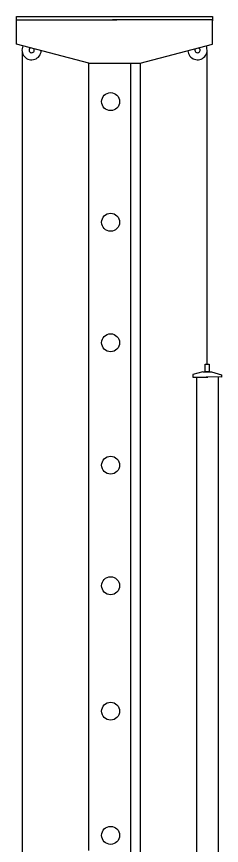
# Model space of a CAD drawing. Header units: millimetres. Extents: x -346728 to 1320345, y -537202 to -385966.
# Drawn here: x 1087626 to 1089992, y -513726 to -504172 of the extents above; entities that cross this region are included whole.
import ezdxf

# ---------------------------------------------------------------- set-up
doc = ezdxf.new("R2010")
doc.units = ezdxf.units.MM
doc.header["$LTSCALE"] = 100
doc.layers.add('9', color=9, linetype='Continuous')

msp = doc.modelspace()

# ---------------------------------------------------------------- linework, layer by layer
at = {"layer": '9'}
for p, q in [((1087625.8, -504171.6, -881.1), (1089887.3, -504171.6, -881.1)), ((1087625.8, -504209.7, -881.1), (1087625.8, -504171.6, -881.1)), ((1087625.8, -504209.7, -881.1), (1088782.9, -504209.7, -881.1)), ((1087625.8, -504490.7, -881.1), (1087625.8, -504209.7, -881.1)), ((1089889.2, -504209.7, -881.1), (1088732.1, -504209.7, -881.1)), ((1089887.3, -504171.6, -881.1), (1089887.3, -504221.4, -881.1)), ((1089889.2, -504490.7, -881.1), (1089889.2, -504209.7, -881.1)), ((1088459.8, -504710.2, -881.1), (1087625.8, -504490.7, -881.1)), ((1089055.2, -504710.2, -881.1), (1089889.2, -504490.7, -881.1)), ((1087691.2, -504566.5, -881.1), (1087691.2, -514459.2, -881.1)), ((1089826.3, -508176.8, -881.1), (1089826.3, -504557, -881.1)), ((1088459.8, -513783.2, -881.1), (1088459.8, -504710.2, -881.1)), ((1088459.8, -504710.2, -881.1), (1089055.2, -504710.2, -881.1)), ((1088941, -504710.2, -881.1), (1088941, -518505.5, -881.1)), ((1089055.2, -504710.2, -881.1), (1089055.2, -518852.3, -881.1)), ((1089776.1, -508265.6, -881.1), (1089662.5, -508297.2, -881.1)), ((1089776.1, -508265.6, -881.1), (1089876.6, -508265.6, -881.1)), ((1089876.6, -508265.6, -881.1), (1089992, -508299.3, -881.1)), ((1089662.5, -508297.2, -881.1), (1089662.5, -508326.2, -881.1)), ((1089662.5, -508326.2, -881.1), (1089836.6, -508326.2, -881.1)), ((1089705.8, -508329, -881.1), (1089705.8, -519302.9, -881.1)), ((1089991.7, -508326.2, -881.1), (1089817.6, -508326.1, -881.1)), ((1089955.5, -508326.2, -881.1), (1089955.5, -519302.9, -881.1)), ((1089992, -508299.3, -881.1), (1089992, -508326.2, -881.1))]:
    msp.add_line(p, q, dxfattribs=at)
at = {"layer": '9', "elevation": -881.1}
msp.add_lwpolyline([(1089804.1, -508176.8), (1089848.5, -508176.8), (1089848.5, -508265.6), (1089804.1, -508265.6)], close=True, dxfattribs=at)
at = {"layer": '9'}
for centre in [(1088712.4, -505152.2, -881.1), (1088712.4, -506542.1, -881.1), (1088712.4, -507932, -881.1), (1088712.4, -509342.6, -881.1), (1088712.4, -510732.5, -881.1), (1088712.4, -512178.1, -881.1), (1088712.4, -513609.5, -881.1)]:
    msp.add_circle(centre, 103.7, dxfattribs=at)
for centre, radius, start, end in [((1087799.8, -504558.8, -881.1), 111.2, 154.09481, 356.42611), ((1087799.8, -504558.8, -881.1), 29.7, 118.69455, 31.82637), ((1089715.2, -504558.8, -881.1), 111.2, 183.57389, 25.90519), ((1089715.2, -504558.8, -881.1), 29.7, 148.17363, 61.30545)]:
    msp.add_arc(centre, radius, start, end, dxfattribs=at)

doc.saveas('drawing.dxf')
